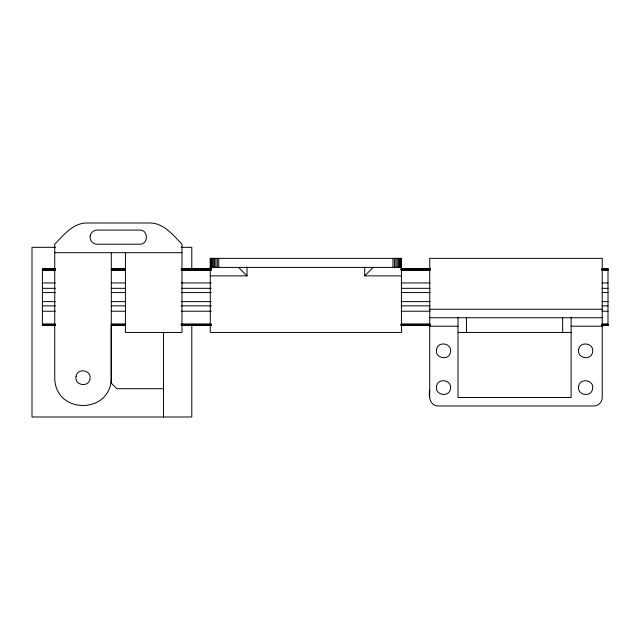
<?xml version="1.0" encoding="UTF-8"?>
<svg xmlns="http://www.w3.org/2000/svg" width="640" height="640" viewBox="0 0 640 640"><rect width="100%" height="100%" fill="white"/><g stroke="black" fill="none" stroke-linecap="round" stroke-linejoin="round"><path stroke-width="0.96" d="M429.728 397.488L429.728 258.352L602.232 258.352L602.232 397.488C602.312 402.024 598.28 406.048 593.744 405.968L438.208 405.968C430.224 406.064 428.264 396.416 429.728 390.2M401.448 275.88L364.68 275.88L373.168 267.4M55.472 247.32L32 247.32L32 417L191.784 417L191.784 325.176M181.056 247.32L191.784 247.32L191.784 269.28M54.736 252.696L181.992 252.696M210.272 267.4L401.448 267.4M55.4 268.816L42.408 268.816L42.408 325.376L55.4 325.352M111.36 268.816L125.344 268.832M181.304 268.816L211.288 268.816M401.152 268.832L430.128 268.832M602.008 268.816L608 268.816L608 325.376M42.408 268.888L55.4 268.888M111.36 268.888L125.344 268.888M181.304 268.888L211.288 268.888M401.152 268.888L430.128 268.888M602.008 268.888L608 268.888M42.408 268.984L55.4 268.984M111.36 268.984L125.344 268.984M181.304 268.984L211.288 269.112M401.152 268.984L430.128 269.112M602.008 269.112L608 268.984M42.408 269.272L55.4 269.272M111.36 269.272L125.344 269.272M181.304 269.272L211.288 269.272M401.152 269.272L430.128 269.272M602.008 269.272L608 269.272M42.408 269.448L55.4 269.448M111.36 269.448L125.344 269.448M181.304 269.448L211.288 269.448M401.152 269.448L430.128 269.448M602.008 269.448L608 269.448M42.408 269.648L55.4 269.648M111.36 269.648L125.344 269.648M181.304 269.648L211.288 269.648M401.152 269.648L430.128 269.648M602.008 269.648L608 269.648M42.408 269.864L55.4 269.864M111.36 269.864L125.344 269.864M181.304 269.864L211.288 269.864M401.152 269.864L430.128 269.864M602.008 269.864L608 269.864M42.408 270.088L55.4 270.088M111.36 270.088L125.344 270.088M181.304 270.088L211.288 270.088M401.152 270.088L430.128 270.088M602.008 270.088L608 270.088M210.272 275.88L247.04 275.88L247.04 267.12M42.408 282.952L55.4 282.952M111.36 282.952L125.344 282.952M181.304 282.952L211.288 282.952M401.152 282.952L430.128 282.952M602.008 282.952L608 282.952M42.408 288.328L55.4 288.328M111.36 288.328L125.344 288.328M181.304 288.328L211.288 288.328M401.152 288.328L430.128 288.328M602.008 288.328L608 288.328M42.408 292.568L55.4 292.568M111.36 292.568L125.344 292.568M181.304 292.568L211.288 292.568M401.152 292.568L430.128 292.568M602.008 292.568L608 292.568M42.408 301.616L55.4 301.616M111.36 301.616L125.344 301.616M181.304 301.616L211.288 301.616M401.152 301.616L430.128 301.616M602.008 301.616L608 301.616M42.408 305.864L55.4 305.864M111.36 305.864L125.344 305.864M181.304 305.864L211.288 305.864M401.152 305.864L430.128 305.864M602.008 305.864L608 305.864M429.728 309.256L602.232 309.256M42.408 311.232L55.4 311.232M111.36 311.232L125.344 311.232M181.304 311.232L211.288 311.232M401.152 311.232L430.128 311.232M602.008 311.232L608 311.232M429.728 317.736L602.232 317.736M42.408 324.104L55.4 324.104M111.36 324.104L125.344 324.104M181.304 324.104L211.288 324.104M401.152 324.104L430.128 324.104M602.008 324.104L608 324.104M42.408 324.32L55.4 324.32M111.36 324.32L125.344 324.32M181.304 324.32L211.288 324.32M401.152 324.32L430.128 324.32M602.008 324.32L608 324.32M42.408 324.536L55.4 324.536M111.36 324.536L125.344 324.536M181.304 324.536L211.288 324.536M401.152 324.536L430.128 324.536M602.008 324.536L608 324.536M42.408 324.736L55.4 324.736M111.36 324.736L125.344 324.736M181.304 324.736L211.288 324.736M401.152 324.736L430.128 324.736M602.008 324.736L608 324.736M42.408 324.92L55.4 324.92M111.36 324.92L125.344 324.92M181.304 324.92L211.288 324.92M401.152 324.92L430.128 324.92M602.008 324.92L608 324.92M42.408 325.072L55.4 325.072M111.36 325.072L125.344 325.072M181.304 325.072L211.288 325.072M401.152 325.072L430.128 325.072M602.008 325.072L608 325.072M42.408 325.2L55.4 325.2M111.36 325.2L125.344 325.2M181.304 325.2L211.288 325.2M401.152 325.2L430.128 325.2M602.008 325.2L608 325.2M111.36 325.376L125.344 325.376M181.304 325.352L211.288 325.376M401.152 325.296L430.128 325.376M602.008 325.376L608 325.296M429.728 326.224L458.008 326.224M571.12 326.224L602.232 326.224M458.008 332.44L571.12 332.44M163.504 388.72L116.84 388.72L111.184 383.064L111.184 325.08M238.552 267.4L247.04 275.88M571.12 317.736L571.12 397.488L458.008 397.488L458.008 317.736M562.64 317.736L562.64 332.44M466.488 317.736L466.488 332.44M401.32 258.352L401.32 267.4M400.936 258.352L400.936 267.4M400.312 258.352L400.312 267.4M399.464 258.352L399.464 267.4M398.416 258.352L398.416 267.4M397.2 258.352L397.2 267.4M395.864 258.352L395.864 267.4M394.432 258.352L394.432 267.4M392.96 258.352L392.96 267.4M364.68 267.12L364.68 275.88M218.76 258.352L218.76 267.4M217.288 258.352L217.288 267.4M215.856 258.352L215.856 267.4M214.52 258.352L214.52 267.4M213.304 258.352L213.304 267.4M212.256 258.352L212.256 267.4M211.408 258.352L211.408 267.4M210.784 258.352L210.784 267.4M210.4 258.352L210.4 267.4M163.504 332.16L163.504 417M125.432 252.696L125.432 332.44L181.992 332.44L181.992 244.208C173.024 235.016 163.416 222.528 149.072 223L87.664 223C73.312 222.528 63.712 235.016 54.736 244.208L54.736 377.688C54.824 414.744 111.208 414.744 111.296 377.688L111.296 252.696M76.056 376.464C74.08 385.36 88.792 387.952 89.976 378.92C91.952 370.024 77.248 367.432 76.056 376.464M90.192 235.912C89.352 240.072 92.92 244.312 97.16 244.208L139.576 244.208C148.68 244.608 148.68 229.672 139.576 230.072L97.16 230.072C93.816 230.04 90.736 232.624 90.192 235.912M436.552 349.6C434.576 358.496 449.28 361.088 450.472 352.056C452.448 343.16 437.736 340.56 436.552 349.6M436.552 386.36C434.576 395.256 449.28 397.848 450.472 388.816C452.448 379.92 437.736 377.328 436.552 386.36M578.656 349.6C576.68 358.496 591.392 361.088 592.576 352.056C594.552 343.16 579.848 340.56 578.656 349.6M578.656 386.36C576.68 395.256 591.392 397.848 592.576 388.816C594.552 379.92 579.848 377.328 578.656 386.36M401.448 258.352L210.272 258.352L210.272 332.44L401.448 332.44L401.448 258.352"/></g></svg>
